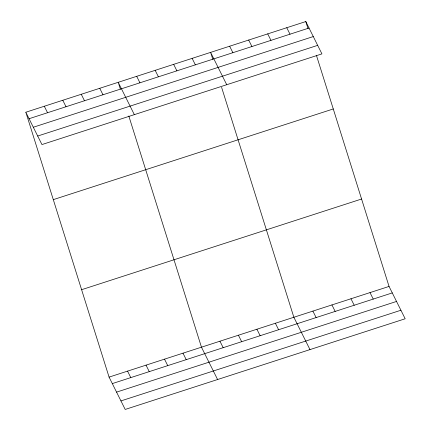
<?xml version="1.0" encoding="UTF-8"?>
<svg xmlns="http://www.w3.org/2000/svg" width="431" height="431" viewBox="0 0 431 431"><rect width="100%" height="100%" fill="white"/><g stroke="black" fill="none" stroke-linecap="round" stroke-linejoin="round"><path stroke-width="0.65" d="M25.828 112.232L305.8 21.55L321.925 53.886L41.952 144.568L25.828 112.232L109.075 377.114L125.2 409.45L405.172 318.768L389.048 286.432L316.397 55.265M29.06 118.714L309.032 28.031M33.316 127.242L313.289 36.565M37.696 136.034L317.669 45.357M53.299 199.639L333.271 108.962M81.604 289.702L361.577 199.02M109.075 377.114L389.048 286.432M112.308 383.595L392.28 292.913M116.559 392.129L396.531 301.447M120.944 400.916L400.916 310.239M286.766 27.719L289.993 34.2M267.726 33.882L270.959 40.363M248.687 40.051L251.919 46.532M370.008 292.601L373.241 299.082M229.648 46.214L232.88 52.695M350.969 298.764L354.201 305.245M226.733 84.718L210.614 52.383L212.769 59.252M331.935 304.932L335.167 311.414M192.134 58.368L195.367 64.849M312.895 311.096L316.128 317.577M173.655 64.348L176.888 70.835M309.981 349.6L293.856 317.264L221.599 87.348M155.176 70.334L158.409 76.82M275.377 323.25L278.609 329.731M136.697 76.319L139.93 82.8M256.903 329.236L260.13 335.717M134.343 114.646L118.223 82.305L120.378 89.174M238.424 335.216L241.656 341.702M99.744 88.29L102.977 94.772M219.945 341.201L223.177 347.682M81.265 94.276L84.498 100.757M217.59 379.528L201.466 347.187L128.815 116.02M62.786 100.261L66.018 106.743M182.986 353.172L186.219 359.653M44.307 106.247L47.539 112.728M164.507 359.158L167.74 365.639M146.034 365.143L149.261 371.624M127.554 371.129L130.787 377.61M305.8 21.55L307.96 28.419"/></g></svg>
